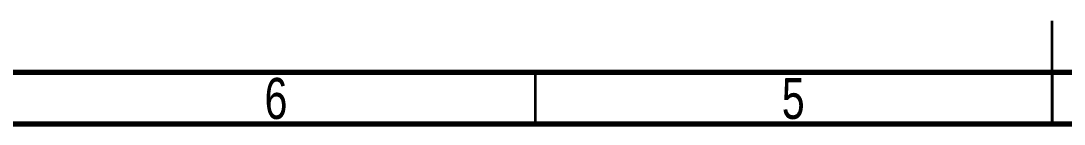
# Model space of a CAD drawing. Header units: millimetres. Extents: x 15 to 415, y 5 to 292.
# Drawn here: x 115.3 to 216.1, y 5 to 15 of the extents above; entities that cross this region are included whole.
import ezdxf

# ---------------------------------------------------------------- set-up
doc = ezdxf.new("R2010")
doc.units = ezdxf.units.MM
doc.styles.add('SLDTEXTSTYLE0', font='TXT', dxfattribs={"width": 0.75})

msp = doc.modelspace()

# ---------------------------------------------------------------- linework, layer by layer
at = {"color": 7, "linetype": 'Continuous', "lineweight": 35}
for p, q in [((215, 5), (215, 15)), ((165, 10), (165, 5)), ((215, 10), (215, 5))]:
    msp.add_line(p, q, dxfattribs=at)
at = {"color": 7, "linetype": 'Continuous', "lineweight": 70}
for p, q in [((410, 10), (20, 10)), ((415, 5), (15, 5))]:
    msp.add_line(p, q, dxfattribs=at)

# ---------------------------------------------------------------- texts
at = {"color": 7, "linetype": 'Continuous', "lineweight": 0, "char_height": 3.96875, "attachment_point": 2, "style": 'SLDTEXTSTYLE0'}
for s, insert in [('6', (139.96004, 9.47393)), ('5', (189.96004, 9.47393))]:
    msp.add_mtext(s, dxfattribs=dict(at, insert=insert))

doc.saveas('drawing.dxf')
